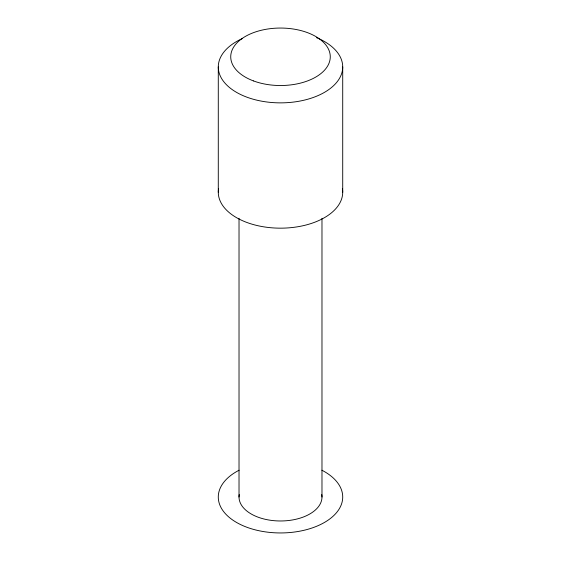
<?xml version="1.0" encoding="UTF-8"?>
<svg xmlns="http://www.w3.org/2000/svg" width="561" height="561" viewBox="0 0 561 561"><rect width="100%" height="100%" fill="white"/><g stroke="black" fill="none" stroke-linecap="round" stroke-linejoin="round"><path stroke-width="0.84" d="M342.715 66.948L342.715 192.248M321.979 218.299L321.979 497.032M239.021 218.299L239.021 497.032M218.285 66.948L218.285 192.248M321.755 494.557A41.479 23.948 0 0 1 280.5 520.98A41.479 23.948 0 0 1 239.245 494.557M321.909 470.223A62.215 35.918 0 0 1 325.324 521.94A62.215 35.918 0 0 1 235.676 521.94A62.215 35.918 0 0 1 239.091 470.223M342.378 188.538A62.215 35.918 0 0 1 280.5 228.166A62.215 35.918 0 0 1 218.622 188.538M316.544 37.671A62.215 35.918 0 0 1 327.519 90.468A62.215 35.918 0 0 1 235.431 91.709A62.215 35.918 0 0 1 242.142 38.667M253.453 80.91A49.768 28.737 0 0 0 330.205 58.253A49.768 28.737 0 0 0 257.85 31.199A49.768 28.737 0 0 0 253.453 80.91"/></g></svg>
